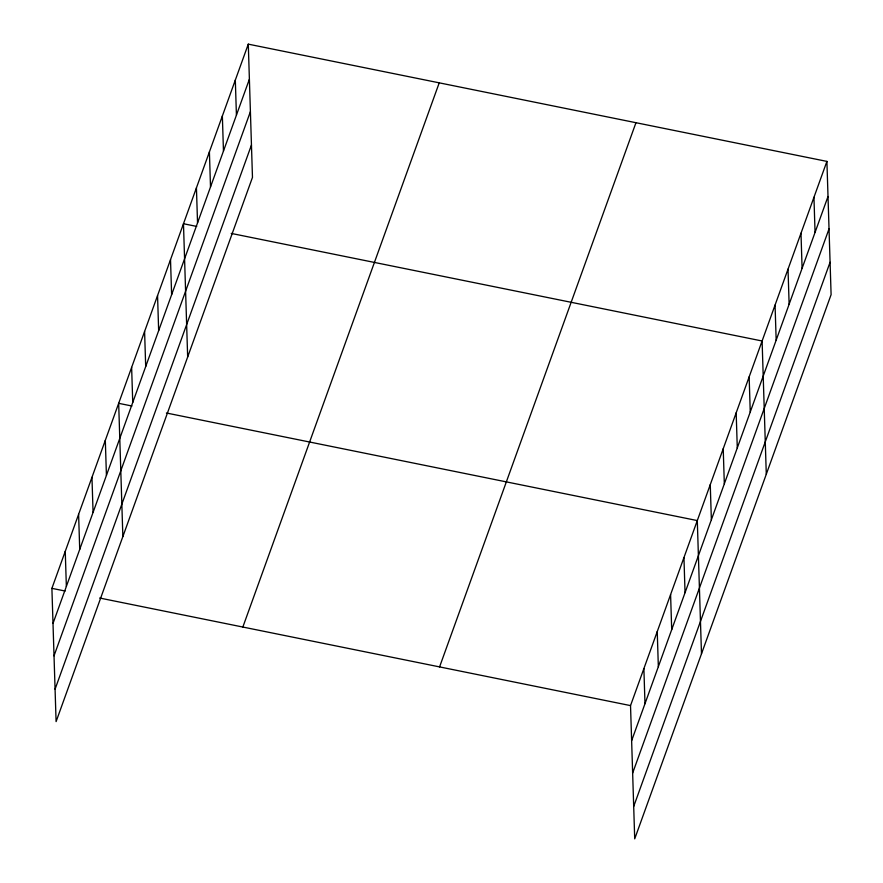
<?xml version="1.0" encoding="UTF-8"?>
<svg xmlns="http://www.w3.org/2000/svg" width="883" height="883" viewBox="0 0 883 883"><rect width="100%" height="100%" fill="white"/><g stroke="black" fill="none" stroke-linecap="round" stroke-linejoin="round"><path stroke-width="1.32" d="M248.289 44.15L252.472 177.395L56.093 721.599L51.898 588.354L248.289 44.15L826.907 161.401L831.102 294.646L634.711 838.85L630.528 705.605L826.907 161.401M53.002 623.442L249.381 79.238M54.018 655.837L250.408 111.633M55.066 689.204L251.456 145M242.847 627.04L439.226 82.847M439.579 666.908L635.959 122.715M631.632 740.694L828.011 196.501M632.647 773.089L829.027 228.885M633.696 806.455L830.075 262.262M196.732 226.423L183.476 223.741L187.66 356.975M231.214 233.41L762.106 340.993L766.289 474.237M131.931 406.014L118.675 403.321L122.858 536.566M166.412 413.001L697.294 520.573L701.488 653.817M51.898 588.354L65.165 591.036M99.636 598.023L630.528 705.605M813.949 197.317L815.053 232.417M800.991 233.244L802.095 268.333M788.022 269.16L789.126 304.249M775.064 305.076L776.168 340.165M749.148 376.909L750.252 411.997M736.179 412.825L737.283 447.913M723.221 448.741L724.325 483.84M710.263 484.657L711.367 519.756M683.95 557.581L685.042 592.67M670.594 594.59L671.698 629.678M657.239 631.599L658.343 666.687M643.884 668.597L644.987 703.696M235.319 80.066L236.423 115.154M222.361 115.982L223.465 151.07M209.403 151.898L210.507 186.997M196.434 187.814L197.538 222.913M170.518 259.657L171.622 294.745M157.56 295.573L158.653 330.661M144.591 331.489L145.695 366.577M131.633 367.405L132.737 402.493M105.32 440.33L106.424 475.418M91.964 477.339L93.068 512.427M78.609 514.336L79.713 549.436M65.254 551.345L66.357 586.433"/></g></svg>
